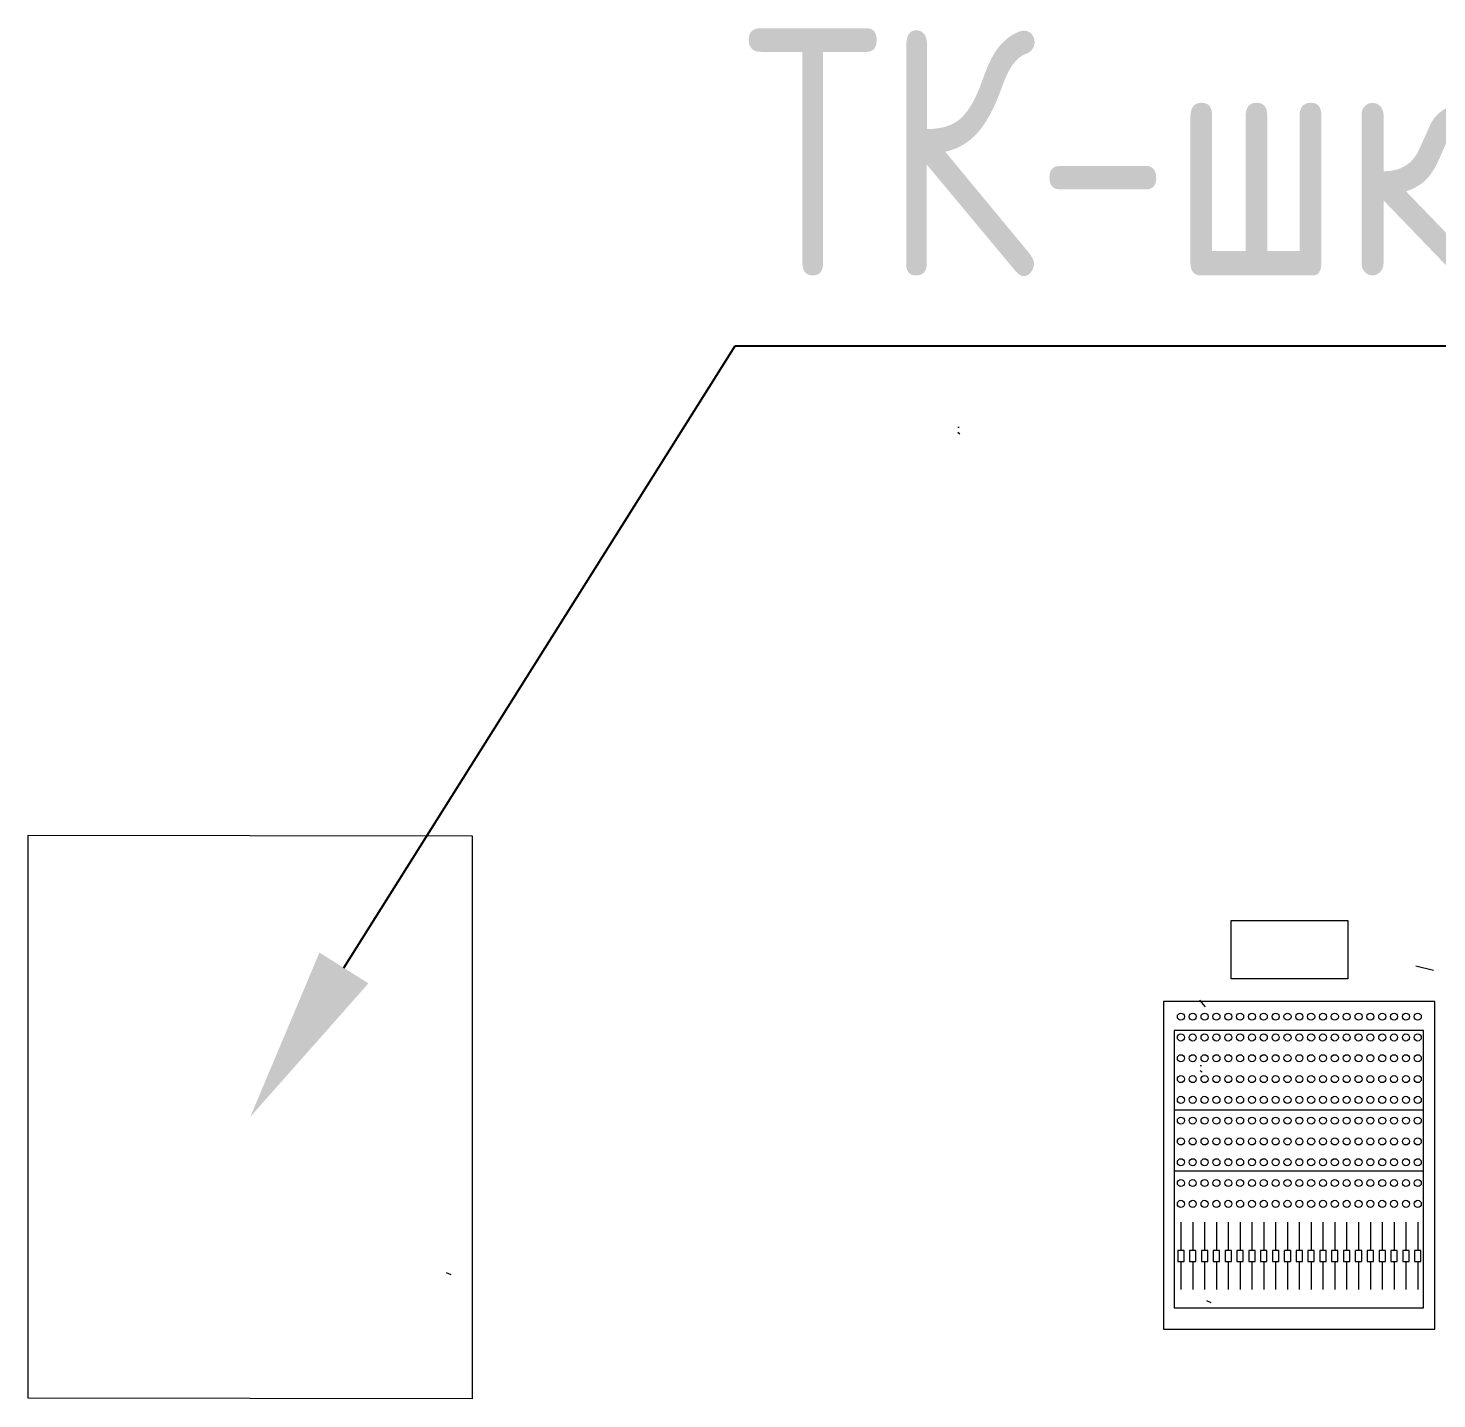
# Model space of a CAD drawing. Header units: millimetres. Extents: x 0 to 9491604, y -172998 to 295086.
# Drawn here: x 409976 to 411977, y 272994 to 274941 of the extents above; entities that cross this region are included whole.
import ezdxf
from ezdxf import colors
from ezdxf.entities.mleader import LeaderData, LeaderLine
from ezdxf.math import Vec2, Vec3

# ---------------------------------------------------------------- set-up
doc = ezdxf.new("R2010")
doc.units = ezdxf.units.MM
doc.layers.add('ТХ_ОБЩЕЕ', color=7, linetype='Continuous', lineweight=0, true_color=0x7b7b7b)
doc.styles.get("Standard").update_dxf_attribs({"font": 'GOST.TTF'})

# ---------------------------------------------------------------- blocks, each defined once
blk = doc.blocks.new('table oborud')
at = {"lineweight": 9}
blk.add_lwpolyline([(743774.8, 690012.1), (743857.8, 690012.1), (743857.8, 689846.2), (743774.8, 689846.2)], close=True, dxfattribs=at)
at = {"layer": 'ТХ_ОБЩЕЕ'}
for points in [[(743357.7, 691126.8), (743354.9, 691120.5)], [(744548.6, 690397.6), (744550.6, 690400.4)], [(744558.4, 690400.4), (744558.4, 690398.2)], [(743701.2, 690093.1), (743307.7, 690093.1)], [(743307.7, 690093.1), (743307.7, 689738.8)], [(743373.3, 690083.4), (743333.3, 690083.4)], [(743389.1, 690087.9), (743373.3, 690087.9)], [(743373.3, 690087.9), (743373.3, 690078.9)], [(743373.3, 690078.9), (743389, 690078.9)], [(743389.1, 690078.9), (743389.1, 690087.9)], [(743429.1, 690083.4), (743389.1, 690083.4)], [(743501.4, 689738.8), (743501.4, 690093)], [(743588.2, 689738.8), (743588.2, 690093)], [(743701.2, 689738.8), (743701.2, 690093)], [(743373.3, 690066.6), (743333.3, 690066.6)], [(743389.1, 690071.1), (743373.3, 690071.1)], [(743373.3, 690071.1), (743373.3, 690062.1)], [(743373.3, 690062.1), (743389, 690062.1)], [(743389.1, 690054.3), (743373.3, 690054.3)], [(743373.3, 690054.3), (743373.3, 690045.3)], [(743389.1, 690062.1), (743389.1, 690071.1)], [(743429.1, 690066.6), (743389.1, 690066.6)], [(743389.1, 690045.3), (743389.1, 690054.3)], [(743642, 690053.4), (743644, 690056.2)], [(743651.8, 690056.2), (743651.8, 690054)], [(743735, 690048.4), (743744.7, 690056.4)], [(743317.9, 690047), (743315.2, 690040.7)], [(743373.3, 690049.8), (743333.3, 690049.8)], [(743373.3, 690045.3), (743389, 690045.3)], [(743389.1, 690037.5), (743373.3, 690037.5)], [(743373.3, 690037.5), (743373.3, 690028.5)], [(743429.1, 690049.8), (743389.1, 690049.8)], [(743389.1, 690028.5), (743389.1, 690037.5)], [(743373.3, 690033), (743333.3, 690033)], [(743373.3, 690016.2), (743333.3, 690016.2)], [(743373.3, 690028.5), (743389, 690028.5)], [(743389.1, 690020.7), (743373.3, 690020.7)], [(743373.3, 690020.7), (743373.3, 690011.7)], [(743429.1, 690033), (743389.1, 690033)], [(743389.1, 690011.6), (743389.1, 690020.6)], [(743429.1, 690016.2), (743389.1, 690016.2)], [(743373.3, 689999.3), (743333.3, 689999.3)], [(743373.3, 690011.6), (743389, 690011.6)], [(743389.1, 690003.9), (743373.3, 690003.9)], [(743373.3, 690003.9), (743373.3, 689994.9)], [(743373.3, 689994.8), (743389, 689994.8)], [(743389.1, 689994.8), (743389.1, 690003.8)], [(743429.1, 689999.3), (743389.1, 689999.3)], [(743373.3, 689982.5), (743333.3, 689982.5)], [(743389.1, 689987), (743373.3, 689987)], [(743373.3, 689987), (743373.3, 689978)], [(743373.3, 689978), (743389, 689978)], [(743389.1, 689978), (743389.1, 689987)], [(743429.1, 689982.5), (743389.1, 689982.5)], [(743373.3, 689965.7), (743333.3, 689965.7)], [(743389.1, 689970.2), (743373.3, 689970.2)], [(743373.3, 689970.2), (743373.3, 689961.2)], [(743373.3, 689961.2), (743389, 689961.2)], [(743389.1, 689953.4), (743373.3, 689953.4)], [(743373.3, 689953.4), (743373.3, 689944.4)], [(743389.1, 689961.2), (743389.1, 689970.2)], [(743429.1, 689965.7), (743389.1, 689965.7)], [(743389.1, 689944.4), (743389.1, 689953.4)], [(743373.3, 689948.9), (743333.3, 689948.9)], [(743373.3, 689944.4), (743389, 689944.4)], [(743389.1, 689936.6), (743373.3, 689936.6)], [(743373.3, 689936.6), (743373.3, 689927.6)], [(743429.1, 689948.9), (743389.1, 689948.9)], [(743389.1, 689927.5), (743389.1, 689936.5)], [(743373.3, 689932.1), (743333.3, 689932.1)], [(743373.3, 689915.2), (743333.3, 689915.2)], [(743373.3, 689927.5), (743389, 689927.5)], [(743389.1, 689919.8), (743373.3, 689919.8)], [(743373.3, 689919.8), (743373.3, 689910.8)], [(743429.1, 689932.1), (743389.1, 689932.1)], [(743389.1, 689910.7), (743389.1, 689919.7)], [(743429.1, 689915.2), (743389.1, 689915.2)], [(743373.3, 689898.4), (743333.3, 689898.4)], [(743373.3, 689910.7), (743389, 689910.7)], [(743389.1, 689902.9), (743373.3, 689902.9)], [(743373.3, 689902.9), (743373.3, 689893.9)], [(743373.3, 689893.9), (743389, 689893.9)], [(743389.1, 689893.9), (743389.1, 689902.9)], [(743429.1, 689898.4), (743389.1, 689898.4)], [(743373.3, 689881.6), (743333.3, 689881.6)], [(743389.1, 689886.1), (743373.3, 689886.1)], [(743373.3, 689886.1), (743373.3, 689877.1)], [(743373.3, 689877.1), (743389, 689877.1)], [(743389.1, 689877.1), (743389.1, 689886.1)], [(743429.1, 689881.6), (743389.1, 689881.6)], [(743373.3, 689864.8), (743333.3, 689864.8)], [(743389.1, 689869.3), (743373.3, 689869.3)], [(743373.3, 689869.3), (743373.3, 689860.3)], [(743373.3, 689860.3), (743389, 689860.3)], [(743389.1, 689860.3), (743389.1, 689869.3)], [(743429.1, 689864.8), (743389.1, 689864.8)], [(743373.3, 689848), (743333.3, 689848)], [(743389.1, 689852.5), (743373.3, 689852.5)], [(743373.3, 689852.5), (743373.3, 689843.5)], [(743373.3, 689843.5), (743389, 689843.5)], [(743389.1, 689835.7), (743373.3, 689835.7)], [(743373.3, 689835.7), (743373.3, 689826.7)], [(743389.1, 689843.5), (743389.1, 689852.5)], [(743429.1, 689848), (743389.1, 689848)], [(743389.1, 689826.6), (743389.1, 689835.6)], [(743373.3, 689831.1), (743333.3, 689831.1)], [(743373.3, 689814.3), (743333.3, 689814.3)], [(743373.3, 689826.6), (743389, 689826.6)], [(743389.1, 689818.8), (743373.3, 689818.8)], [(743373.3, 689818.8), (743373.3, 689809.8)], [(743429.1, 689831.1), (743389.1, 689831.1)], [(743389.1, 689809.8), (743389.1, 689818.8)], [(743429.1, 689814.3), (743389.1, 689814.3)], [(743373.3, 689797.5), (743333.3, 689797.5)], [(743373.3, 689809.8), (743389, 689809.8)], [(743389.1, 689802), (743373.3, 689802)], [(743373.3, 689802), (743373.3, 689793)], [(743389.1, 689793), (743389.1, 689802)], [(743429.1, 689797.5), (743389.1, 689797.5)], [(743373.3, 689780.7), (743333.3, 689780.7)], [(743373.3, 689793), (743389, 689793)], [(743389.1, 689785.2), (743373.3, 689785.2)], [(743373.3, 689785.2), (743373.3, 689776.2)], [(743373.3, 689776.2), (743389, 689776.2)], [(743389.1, 689776.2), (743389.1, 689785.2)], [(743429.1, 689780.7), (743389.1, 689780.7)], [(743373.3, 689763.9), (743333.3, 689763.9)], [(743389.1, 689768.4), (743373.3, 689768.4)], [(743373.3, 689768.4), (743373.3, 689759.4)], [(743373.3, 689759.4), (743389, 689759.4)], [(743389.1, 689759.4), (743389.1, 689768.4)], [(743429.1, 689763.9), (743389.1, 689763.9)], [(743307.7, 689738.8), (743701.2, 689738.8)], [(743373.3, 689747.1), (743333.3, 689747.1)], [(743389.1, 689751.6), (743373.3, 689751.6)], [(743373.3, 689751.6), (743373.3, 689742.6)], [(743373.3, 689742.5), (743389, 689742.5)], [(743389.1, 689742.5), (743389.1, 689751.5)], [(743429.1, 689747.1), (743389.1, 689747.1)], [(743786.5, 689724.4), (743793, 689749.9)]]:
    blk.add_lwpolyline(points, dxfattribs=at)
blk.add_lwpolyline([(743742.4, 689722.9), (743742.4, 690107.9), (743277.4, 690107.9), (743277.4, 689722.9)], close=True, dxfattribs=at)
for centre in [(743455.2, 690083.4), (743484.7, 690083.4), (743514.3, 690083.4), (743543.8, 690083.4), (743573.4, 690083.4), (743602.9, 690083.4), (743632.4, 690083.4), (743662, 690083.4), (743691.5, 690083.4), (743721.1, 690083.4), (743455.2, 690066.6), (743455.2, 690049.8), (743484.7, 690066.6), (743484.7, 690049.8), (743514.3, 690066.6), (743514.3, 690049.8), (743543.8, 690066.6), (743543.8, 690049.8), (743573.4, 690066.6), (743573.4, 690049.8), (743602.9, 690066.6), (743602.9, 690049.8), (743632.4, 690066.6), (743632.4, 690049.8), (743662, 690066.6), (743662, 690049.8), (743691.5, 690066.6), (743691.5, 690049.8), (743721.1, 690066.6), (743721.1, 690049.8), (743455.2, 690032.9), (743484.7, 690032.9), (743514.3, 690032.9), (743543.8, 690032.9), (743573.4, 690032.9), (743602.9, 690032.9), (743632.4, 690032.9), (743662, 690032.9), (743691.5, 690032.9), (743721.1, 690032.9), (743455.2, 690016.1), (743484.7, 690016.1), (743514.3, 690016.1), (743543.8, 690016.1), (743573.4, 690016.1), (743602.9, 690016.1), (743632.4, 690016.1), (743662, 690016.1), (743691.5, 690016.1), (743721.1, 690016.1), (743455.2, 689999.3), (743484.7, 689999.3), (743514.3, 689999.3), (743543.8, 689999.3), (743573.4, 689999.3), (743602.9, 689999.3), (743632.4, 689999.3), (743662, 689999.3), (743691.5, 689999.3), (743721.1, 689999.3), (743455.2, 689982.5), (743484.7, 689982.5), (743514.3, 689982.5), (743543.8, 689982.5), (743573.4, 689982.5), (743602.9, 689982.5), (743632.4, 689982.5), (743662, 689982.5), (743691.5, 689982.5), (743721.1, 689982.5), (743455.2, 689965.7), (743455.2, 689948.9), (743484.7, 689965.7), (743484.7, 689948.9), (743514.3, 689965.7), (743514.3, 689948.9), (743543.8, 689965.7), (743543.8, 689948.9), (743573.4, 689965.7), (743573.4, 689948.9), (743602.9, 689965.7), (743602.9, 689948.9), (743632.4, 689965.7), (743632.4, 689948.9), (743662, 689965.7), (743662, 689948.9), (743691.5, 689965.7), (743691.5, 689948.9), (743721.1, 689965.7), (743721.1, 689948.9), (743455.2, 689932), (743484.7, 689932), (743514.3, 689932), (743543.8, 689932), (743573.4, 689932), (743602.9, 689932), (743632.4, 689932), (743662, 689932), (743691.5, 689932), (743721.1, 689932), (743455.2, 689915.2), (743484.7, 689915.2), (743514.3, 689915.2), (743543.8, 689915.2), (743573.4, 689915.2), (743602.9, 689915.2), (743632.4, 689915.2), (743662, 689915.2), (743691.5, 689915.2), (743721.1, 689915.2), (743455.2, 689898.4), (743484.7, 689898.4), (743514.3, 689898.4), (743543.8, 689898.4), (743573.4, 689898.4), (743602.9, 689898.4), (743632.4, 689898.4), (743662, 689898.4), (743691.5, 689898.4), (743721.1, 689898.4), (743455.2, 689881.6), (743484.7, 689881.6), (743514.3, 689881.6), (743543.8, 689881.6), (743573.4, 689881.6), (743602.9, 689881.6), (743632.4, 689881.6), (743662, 689881.6), (743691.5, 689881.6), (743721.1, 689881.6), (743455.2, 689864.8), (743484.7, 689864.8), (743514.3, 689864.8), (743543.8, 689864.8), (743573.4, 689864.8), (743602.9, 689864.8), (743632.4, 689864.8), (743662, 689864.8), (743691.5, 689864.8), (743721.1, 689864.8), (743455.2, 689847.9), (743455.2, 689831.1), (743484.7, 689847.9), (743484.7, 689831.1), (743514.3, 689847.9), (743514.3, 689831.1), (743543.8, 689847.9), (743543.8, 689831.1), (743573.4, 689847.9), (743573.4, 689831.1), (743602.9, 689847.9), (743602.9, 689831.1), (743632.4, 689847.9), (743632.4, 689831.1), (743662, 689847.9), (743662, 689831.1), (743691.5, 689847.9), (743691.5, 689831.1), (743721.1, 689847.9), (743721.1, 689831.1), (743455.2, 689814.3), (743484.7, 689814.3), (743514.3, 689814.3), (743543.8, 689814.3), (743573.4, 689814.3), (743602.9, 689814.3), (743632.4, 689814.3), (743662, 689814.3), (743691.5, 689814.3), (743721.1, 689814.3), (743455.2, 689797.5), (743484.7, 689797.5), (743514.3, 689797.5), (743543.8, 689797.5), (743573.4, 689797.5), (743602.9, 689797.5), (743632.4, 689797.5), (743662, 689797.5), (743691.5, 689797.5), (743721.1, 689797.5), (743455.2, 689780.7), (743484.7, 689780.7), (743514.3, 689780.7), (743543.8, 689780.7), (743573.4, 689780.7), (743602.9, 689780.7), (743632.4, 689780.7), (743662, 689780.7), (743691.5, 689780.7), (743721.1, 689780.7), (743455.2, 689763.8), (743484.7, 689763.8), (743514.3, 689763.8), (743543.8, 689763.8), (743573.4, 689763.8), (743602.9, 689763.8), (743632.4, 689763.8), (743662, 689763.8), (743691.5, 689763.8), (743721.1, 689763.8), (743455.2, 689747), (743484.7, 689747), (743514.3, 689747), (743543.8, 689747), (743573.4, 689747), (743602.9, 689747), (743632.4, 689747), (743662, 689747), (743691.5, 689747), (743721.1, 689747)]:
    blk.add_circle(centre, 5.01, dxfattribs=at)

msp = doc.modelspace()

# ---------------------------------------------------------------- linework, layer by layer
at = {"lineweight": 9}
msp.add_lwpolyline([(409976, 273794.8), (410606.8, 273793.8), (410606.8, 272994.1), (409976, 272995.2)], close=True, dxfattribs=at)

# ---------------------------------------------------------------- block references
at = {"lineweight": 9, "rotation": 90}
msp.add_blockref('table oborud', (1101696.7, -470184.1, 0), dxfattribs=at)

# ---------------------------------------------------------------- leaders
at = {"lineweight": 9}
ml = msp.add_multileader_mtext('Standard', dxfattribs=at)
ml.set_content('ТК-шкаф', color=256)
ml.set_leader_properties()
ml.build(insert=Vec2(0, 0))
ml.multileader.update_dxf_attribs({"text_left_attachment_type": 6, "text_right_attachment_type": 6, "arrow_head_size": 250})
ctx = ml.context
ctx.base_point, ctx.char_height, ctx.arrow_head_size, ctx.plane_origin = Vec3(410988.4, 274490, 0), 350, 250, Vec3(410601.2, 274495.2, 0)
ctx.left_attachment, ctx.right_attachment = 6, 6
notes = []
notes.append((ctx, [(0, (1, 1, 0), (410980.4, 274490, 0), (1, 0), 8, [(0, [(410291.4, 273394.5, 0)], 0, [])])]))
ctx.mtext.insert, ctx.mtext.flow_direction = Vec3(410990.4, 274939.8, 0), 5
for ctx, leaders in notes:
    for number, flags, end, landing, length, lines in leaders:
        leader = LeaderData()
        leader.index, (leader.has_last_leader_line, leader.has_dogleg_vector, leader.attachment_direction) = number, flags
        leader.last_leader_point, leader.dogleg_vector, leader.dogleg_length = Vec3(end), Vec3(landing), length
        for number, points, colour, breaks in lines:
            line = LeaderLine()
            line.index, line.vertices, line.color, line.breaks = number, Vec3.list(points), colors.encode_raw_color(colour), breaks
            leader.lines.append(line)
        ctx.leaders.append(leader)

doc.saveas('drawing.dxf')
